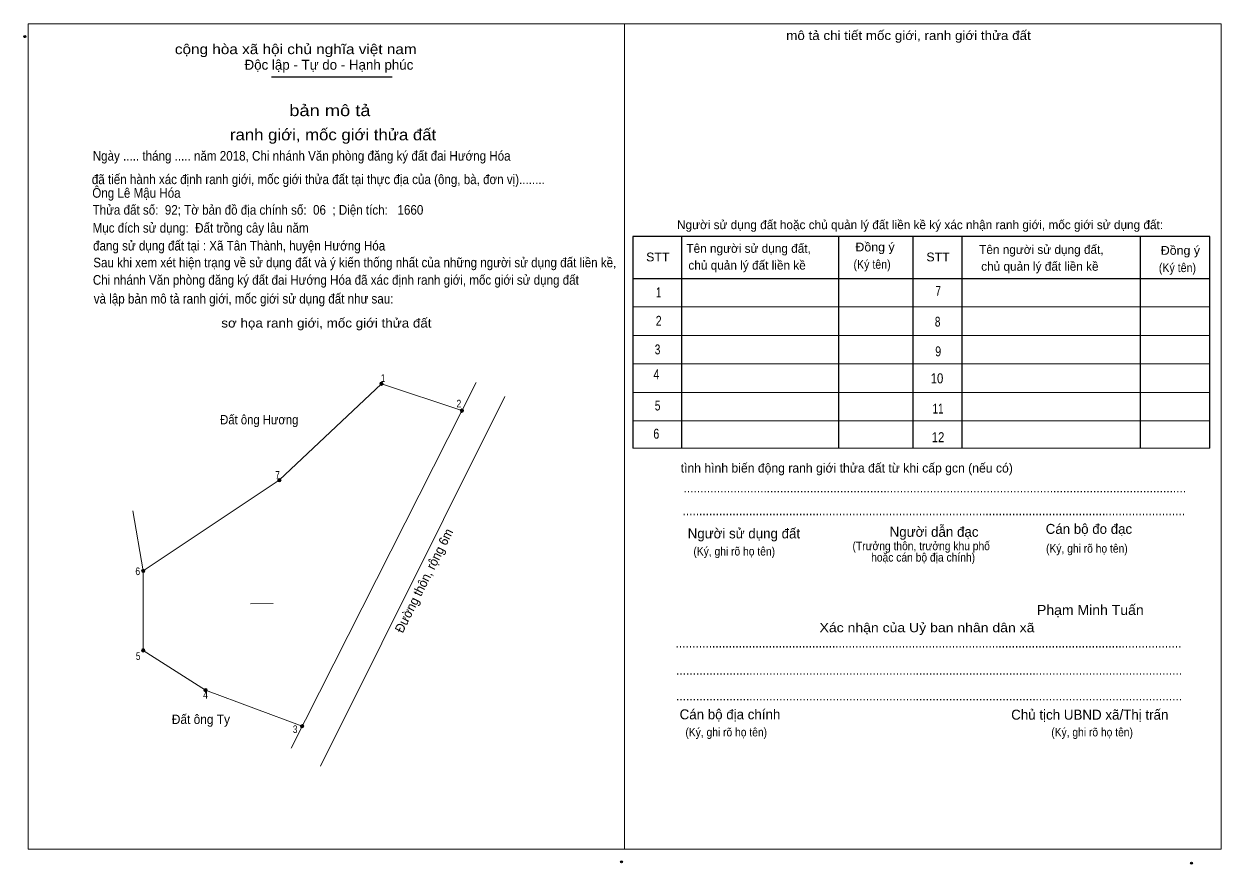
# Model space of a CAD drawing. Header units: metres. Extents: x 538411 to 539991, y 1836405 to 1837211.
# Drawn here: x 538411 to 538622.1, y 1837031.3 to 1837179.4 of the extents above; entities that cross this region are included whole.
import ezdxf
from ezdxf.enums import TextEntityAlignment as Align

# ---------------------------------------------------------------- set-up
doc = ezdxf.new("R2010")
doc.units = ezdxf.units.M
doc.header["$LTSCALE"] = 0.7
doc.header["$PDMODE"] = 32
doc.header["$PDSIZE"] = 0.35
for name, color, linetype, lineweight in [('10', 7, 'Continuous', 13), ('15', 7, 'Continuous', 13), ('2', 7, 'Continuous', 25), ('63', 7, 'Continuous', 13)]:
    doc.layers.add(name, color=color, linetype=linetype, lineweight=lineweight)
doc.layers.add('16', color=7, linetype='Continuous')

msp = doc.modelspace()

# ---------------------------------------------------------------- hatches: boundary and pattern name
at = {"layer": '15'}
for points in [[(538474.32, 1837115.95, 1), (538473.72, 1837115.95, 1)], [(538488.53, 1837111.21, 1), (538487.93, 1837111.21, 1)], [(538456.32, 1837098.95, 1), (538455.72, 1837098.95, 1)], [(538432.32, 1837082.95, 1), (538431.72, 1837082.95, 1)], [(538432.32, 1837068.95, 1), (538431.72, 1837068.95, 1)], [(538443.32, 1837061.95, 1), (538442.72, 1837061.95, 1)], [(538460.34, 1837055.57, 1), (538459.74, 1837055.57, 1)]]:
    msp.add_hatch(color=256, dxfattribs=at).paths.add_polyline_path(points)

# ---------------------------------------------------------------- linework, layer by layer
at = {"layer": '10'}
for p, q in [((538458.09, 1837051.72), (538490.74, 1837116.17)), ((538463.3, 1837048.52), (538495.8, 1837113.73))]:
    msp.add_line(p, q, dxfattribs=at)
at = {"layer": '15'}
for q in [(538430.2, 1837093.54), (538432.02, 1837068.95)]:
    msp.add_line((538432.02, 1837082.95), q, dxfattribs=at)
for points in [[(538432.02, 1837082.95), (538456.02, 1837098.95), (538474.02, 1837115.95), (538488.23, 1837111.21)], [(538460.04, 1837055.57), (538443.02, 1837061.95), (538432.02, 1837068.95)]]:
    msp.add_lwpolyline(points, dxfattribs=at)
for centre in [(538474.02, 1837115.95), (538488.23, 1837111.21), (538456.02, 1837098.95), (538432.02, 1837082.95), (538432.02, 1837082.95), (538432.02, 1837068.95), (538443.02, 1837061.95), (538460.04, 1837055.57)]:
    msp.add_circle(centre, 0.3, dxfattribs=at)
at = {"layer": '2'}
for p, q in [((538454.66, 1837170.07), (538475.93, 1837170.07)), ((538526.97, 1837141.93), (538526.97, 1837104.58)), ((538554.65, 1837141.93), (538554.65, 1837104.58)), ((538567.74, 1837141.93), (538567.74, 1837104.58)), ((538576.4, 1837141.93), (538576.4, 1837104.58)), ((538607.81, 1837141.84), (538607.81, 1837104.58)), ((538518.36, 1837134.51), (538620.1, 1837134.51))]:
    msp.add_line(p, q, dxfattribs=at)
at = {"layer": '2', "lineweight": 13}
for p, q in [((538518.36, 1837129.49), (538620.1, 1837129.49)), ((538518.36, 1837124.48), (538620.1, 1837124.48)), ((538518.36, 1837119.46), (538620.1, 1837119.46)), ((538518.36, 1837114.44), (538620.1, 1837114.44)), ((538518.36, 1837109.43), (538620.1, 1837109.43)), ((538518.36, 1837104.58), (538620.1, 1837104.58))]:
    msp.add_line(p, q, dxfattribs=at)
for points in [[(538411.73, 1837033.91), (538411.73, 1837033.91), (538411.73, 1837179.39), (538516.91, 1837179.39), (538516.91, 1837179.39)], [(538516.91, 1837179.39), (538516.91, 1837033.91), (538411.73, 1837033.91)], [(538516.91, 1837179.39), (538622.1, 1837179.39), (538622.1, 1837033.9)], [(538622.1, 1837033.9), (538516.91, 1837033.9), (538516.91, 1837179.39)], [(538516.92, 1837179.39), (538622.1, 1837179.39), (538622.1, 1837033.9), (538622.1, 1837033.9)], [(538622.1, 1837033.9), (538516.92, 1837033.9), (538516.92, 1837179.39)]]:
    msp.add_lwpolyline(points, dxfattribs=at)
at = {"layer": '2'}
msp.add_lwpolyline([(538620.1, 1837104.58), (538620.1, 1837141.93), (538518.36, 1837141.93), (538518.36, 1837104.58)], dxfattribs=at)
for p in [(538411.16, 1837177.15), (538516.35, 1837031.66), (538616.9, 1837031.45)]:
    msp.add_point(p, dxfattribs=at)
at = {"layer": '63'}
msp.add_line((538450.94, 1837077.17), (538454.92, 1837077.19), dxfattribs=at)

# ---------------------------------------------------------------- texts
at = {"layer": '15'}
for s, width, p in [('Đất ông Hương', 0.9, (538452.485, 1837108.8)), ('Đất ông Ty', 0.95, (538442.195, 1837055.97))]:
    msp.add_text(s, height=1.65, dxfattribs=dict(at, width=width)).set_placement(p, align=Align.CENTER)
at = {"layer": '15', "width": 0.95}
msp.add_text('Đường thôn, rộng 6m', height=1.65, rotation=63.509, dxfattribs=at).set_placement((538482.27, 1837080.887), align=Align.CENTER)
at = {"layer": '16', "width": 0.9}
for s, p in [('Ngày ..... tháng ..... năm 2018, Chi nhánh Văn phòng đăng ký đất đai Hướng Hóa', (538423.12, 1837155.29)), (' đã tiến hành xác định ranh giới, mốc giới thửa đất tại thực địa của (ông, bà, đơn vị)........', (538422.39, 1837151.15)), ('Ông Lê Mậu Hóa', (538423.04, 1837148.75)), ('Thửa đất số:  92; Tờ bản đồ địa chính số:  06  ; Diện tích:   1660', (538423.09, 1837145.76)), ('Mục đích sử dụng:  Đất trồng cây lâu năm', (538423.09, 1837142.59)), ('đang sử dụng đất tại : Xã Tân Thành, huyện Hướng Hóa', (538423.18, 1837139.45)), ('Sau khi xem xét hiện trạng về sử dụng đất và ý kiến thống nhất của những người sử dụng đất liền kề,', (538423.21, 1837136.48)), ('Chi nhánh Văn phòng đăng ký đất đai Hướng Hóa đã xác định ranh giới, mốc giới sử dụng đất', (538423.14, 1837133.41)), (' và lập bản mô tả ranh giới, mốc giới sử dụng đất như sau:', (538422.73, 1837130.1))]:
    msp.add_text(s, height=1.7, dxfattribs=at).set_placement(p)
at = {"layer": '2'}
for s, height, width, p in [('mô tả chi tiết mốc giới, ranh giới thửa đất', 1.605, 1.1, (538566.98, 1837176.56)), ('bản mô tả', 2.007, 1.2, (538464.94, 1837163.14)), ('ranh giới, mốc giới thửa đất', 2.007, 1.1, (538465.5, 1837158.87)), ('1', 1.756, 0.7, (538522.915, 1837131.18)), ('7', 1.76, 0.75, (538572.22, 1837131.44)), ('sơ họa ranh giới, mốc giới thửa đất', 1.605, 1.1, (538464.325, 1837125.86)), ('2', 1.756, 0.8, (538522.925, 1837126.17)), ('8', 1.76, 0.75, (538572.12, 1837126.02)), ('3', 1.756, 0.75, (538522.725, 1837121.13)), ('9', 1.76, 0.8, (538572.215, 1837120.78)), ('4', 1.756, 0.8, (538522.53, 1837116.75)), ('10', 1.76, 0.85, (538572.005, 1837116.03)), ('5', 1.756, 0.75, (538522.735, 1837111.24)), ('11', 1.76, 0.75, (538572.195, 1837110.7)), ('6', 1.756, 0.8, (538522.505, 1837106.27)), ('12', 1.76, 0.85, (538572.19, 1837105.65)), ('(Trưởng thôn, trưởng khu phố', 1.505, 0.9, (538569.22, 1837086.61)), ('hoặc cán bộ địa chính)', 1.505, 0.9, (538569.555, 1837084.6)), ('Xác nhận của Uỷ ban nhân dân xã', 1.606, 1.15, (538570.24, 1837072.15))]:
    msp.add_text(s, height=height, dxfattribs=dict(at, width=width)).set_placement(p, align=Align.CENTER)
for s, height, width, p in [('cộng hòa xã hội chủ nghĩa việt nam', 1.756, 1.15, (538437.6, 1837174.07)), ('Đồng ý', 1.555, 1.05, (538557.62, 1837139.28)), ('Đồng ý', 1.555, 1.05, (538611.47, 1837138.69)), ('STT', 1.555, 1.05, (538520.71, 1837137.53)), ('(Ký tên)', 1.555, 0.9, (538557.28, 1837136.23)), ('STT', 1.555, 1.05, (538570.13, 1837137.53)), ('(Ký tên)', 1.555, 0.9, (538611.13, 1837135.64)), ('.......................................................................................................................................................', 1.756, 0.9, (538527.3, 1837096.79)), ('.......................................................................................................................................................', 1.756, 0.9, (538527.11, 1837092.78)), ('(Ký, ghi rõ họ tên)', 1.505, 0.9, (538529.05, 1837085.67)), ('(Ký, ghi rõ họ tên)', 1.505, 0.9, (538591.24, 1837086.17)), ('Phạm Minh Tuấn', 1.76, 1.05, (538589.64, 1837075.19)), ('........................................................................................................................................................', 1.756, 0.9, (538525.88, 1837069.45)), ('........................................................................................................................................................', 1.756, 0.9, (538525.98, 1837064.65)), ('........................................................................................................................................................', 1.756, 0.9, (538525.98, 1837060.13)), ('(Ký, ghi rõ họ tên)', 1.505, 0.9, (538527.64, 1837053.78)), ('(Ký, ghi rõ họ tên)', 1.505, 0.9, (538592.16, 1837053.78))]:
    msp.add_text(s, height=height, dxfattribs=dict(at, width=width)).set_placement(p)
for s, height, p in [('Độc lập - Tự do - Hạnh phúc', 1.756, (538449.89, 1837171.32)), ('Người sử dụng đất hoặc chủ quản lý đất liền kề ký xác nhận ranh giới, mốc giới sử dụng đất:', 1.555, (538526.16, 1837143.21)), ('Tên người sử dụng đất,', 1.555, (538527.81, 1837139.04)), ('Tên người sử dụng đất,', 1.555, (538579.44, 1837138.84)), ('chủ quản lý đất liền kề', 1.555, (538528.17, 1837136.08)), ('chủ quản lý đất liền kề', 1.555, (538579.8, 1837135.88)), ('tình hình biến động ranh giới thửa đất từ khi cấp gcn (nếu có)', 1.605, (538526.81, 1837100.3)), ('Người dẫn đạc', 1.76, (538563.65, 1837088.97)), ('Cán bộ đo đạc', 1.752, (538591.18, 1837089.49)), ('Người sử dụng đất', 1.756, (538528.04, 1837088.69)), ('Cán bộ địa chính', 1.756, (538526.62, 1837056.79)), ('Chủ tịch UBND xã/Thị trấn', 1.76, (538585.09, 1837056.73))]:
    msp.add_text(s, height=height, dxfattribs=at).set_placement(p)
at = {"layer": '63'}
for s, width, p in [(' 1', 0.75, (538474.69, 1837116.27)), (' 2', 0.85, (538488.11, 1837111.77)), (' 7', 0.8, (538456.12, 1837099.22)), (' 6', 0.85, (538431.48, 1837082.22)), (' 5', 0.8, (538431.53, 1837067.26)), (' 4', 0.85, (538443.44, 1837060.42)), (' 3', 0.8, (538459.22, 1837054.37))]:
    msp.add_text(s, height=1.35, dxfattribs=dict(at, width=width)).set_placement(p, align=Align.RIGHT)

doc.saveas('drawing.dxf')
